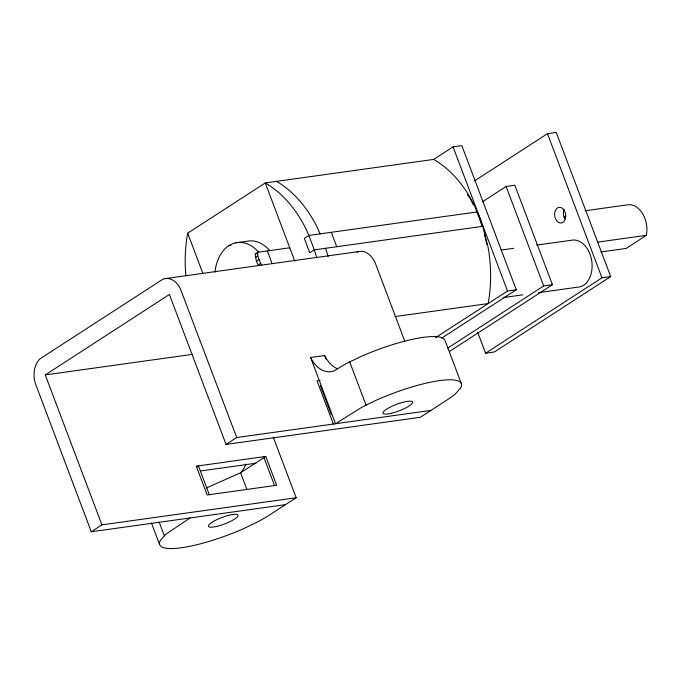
<?xml version="1.0" encoding="UTF-8"?>
<svg xmlns="http://www.w3.org/2000/svg" width="681" height="681" viewBox="0 0 681 681"><rect width="100%" height="100%" fill="white"/><g stroke="black" fill="none" stroke-linecap="round" stroke-linejoin="round"><path stroke-width="1.02" d="M600.914 251.97L626.154 248.437L646.405 235.328L646.95 230.025A22.907 15.961 82 0 0 626.843 204.93L585.047 210.769M564.098 217.12L565.851 215.962M185.896 275.771A114.57 79.822 82 0 1 187.684 233.2L265.258 182.942L433.669 159.414L453.061 146.849L461.812 145.623L516.283 289.783L441.68 338.125M273.268 437.159L296.15 497.734L101.92 524.864L45.261 374.916L169.407 294.481L226.066 444.429L420.305 417.291L449.179 398.589L455.197 394.129L460.433 388.289A67.955 15.059 -20.7 0 0 376.814 399.968L361.934 407.161L335.52 423.727L310.638 357.499L324.675 355.542A28.917 20.149 82 0 0 337.682 368.796M257.588 252.302L257.784 255.937L260.602 263.402L258.176 264.969L256.388 261.291L255.171 253.877L257.588 252.302L289.765 247.807M255.358 257.512L257.784 255.937M256.388 261.291L258.814 259.725M309.157 235.243L304.313 238.384L309.761 252.804L314.605 249.663M474.648 180.848L547.481 133.663L556.232 132.437L610.704 276.588L494.355 351.983L485.596 353.209L477.704 332.328M482.599 201.712L506.094 186.483L514.853 185.266L552.436 284.735L449.409 351.49M482.378 226.552L474.734 206.071L468.136 194.153A114.57 79.822 82 0 0 433.669 159.414M430.945 410.396L236.716 437.525L180.337 288.701A21.281 14.829 82 0 0 162.785 279.27L40.051 358.793A21.281 14.829 82 0 0 35.123 382.799L91.271 531.767L101.92 524.864M226.066 444.429L236.716 437.525M196.639 467.013L198.418 465.864L209.305 494.687M435.568 337.631L507.532 291.008L516.283 289.783M264.892 457.028L240.589 472.776L206.198 488.056M447.757 348.11L543.685 285.952L552.436 284.735M190.076 517.969L165.823 534.227L160.588 540.076A67.955 15.059 -20.7 0 0 244.207 528.388L259.086 521.203L267.284 516.445L296.15 497.734M485.596 353.209L601.953 277.814L610.704 276.588M235.6 242.836L246.828 241.27A39.507 27.529 82 0 1 269.914 250.676M228.859 245.679L230.902 245.39M294.856 261.266L265.258 182.942A114.57 79.822 82 0 1 306.322 229.599L308.851 235.447L477.262 211.919L480.292 218.924L482.105 225.564M255.171 253.877L257.112 253.604M308.851 235.447L314.299 249.859L482.71 226.33L487.954 246.616A114.57 79.822 82 0 1 488.141 303.573L394.878 316.597M164.649 278.682L358.878 251.553M501.148 250.055L513.551 248.327M536.56 245.109L571.325 240.257A23.707 16.514 82 0 1 591.61 260.074A23.707 16.514 82 0 1 579.582 286.905L538.492 292.651M598.02 242.078L646.405 235.328M503.208 297.571L522.838 294.83M45.261 374.916L192.246 354.384M320.053 380.356L317.048 380.781L333.384 424.025M200.376 470.997L256.005 463.225M91.271 531.767L285.509 504.638M467.243 194.57L469.856 197.822L473.389 204.981M260.602 263.402L261.819 265.062M320.079 233.872L317.55 228.033A114.57 79.822 82 0 0 276.486 181.367M547.481 133.663L601.953 277.814M506.094 186.483L543.685 285.952M453.061 146.849L507.532 291.008M461.395 383.769L445.051 340.517A67.955 15.059 -20.7 0 0 360.47 356.725L345.59 363.918L333.716 371.06A28.917 20.149 82 0 1 310.638 357.499M404.786 341.172L375.64 264.032A21.281 14.829 82 0 0 357.014 252.14M331.306 232.306L336.755 246.726M349.711 361.926L366.055 405.169M320.436 385.718L331.324 414.55M267.318 250.948L272.034 263.436M187.684 233.2L202.912 273.498M263.649 456.747L274.545 485.579M246.973 489.673L240.589 472.776A28.917 20.149 82 0 0 245.884 464.033M159.175 522.089L164.376 535.845M151.454 522.974L159.626 544.596M324.675 355.542L326.097 359.372M325.527 248.293L327.544 254.473A114.57 79.822 82 0 1 328.08 256.456M314.299 249.859L316.316 256.039A114.57 79.822 82 0 1 316.852 258.022M484.574 234.57L486.941 244.649M214.958 272.238A39.507 27.529 82 0 1 258.686 252.242M564.966 218.873A7.9 5.508 82 0 1 564.132 209.297M265.777 456.449L196.281 466.153L207.177 494.985L276.673 485.281L265.777 456.449M216.788 526.387A15.799 3.499 -20.7 0 0 238.044 515.177A15.799 3.499 -20.7 0 0 214.915 520.616A15.799 3.499 -20.7 0 0 216.788 526.387M391.32 413.299A15.799 3.499 -20.7 0 0 412.575 402.088A15.799 3.499 -20.7 0 0 389.438 407.527A15.799 3.499 -20.7 0 0 391.32 413.299M555.373 210.523A7.9 5.508 82 0 0 560.131 222.976A7.9 5.508 82 0 0 565.009 211.987A7.9 5.508 82 0 0 555.373 210.523"/></g></svg>
